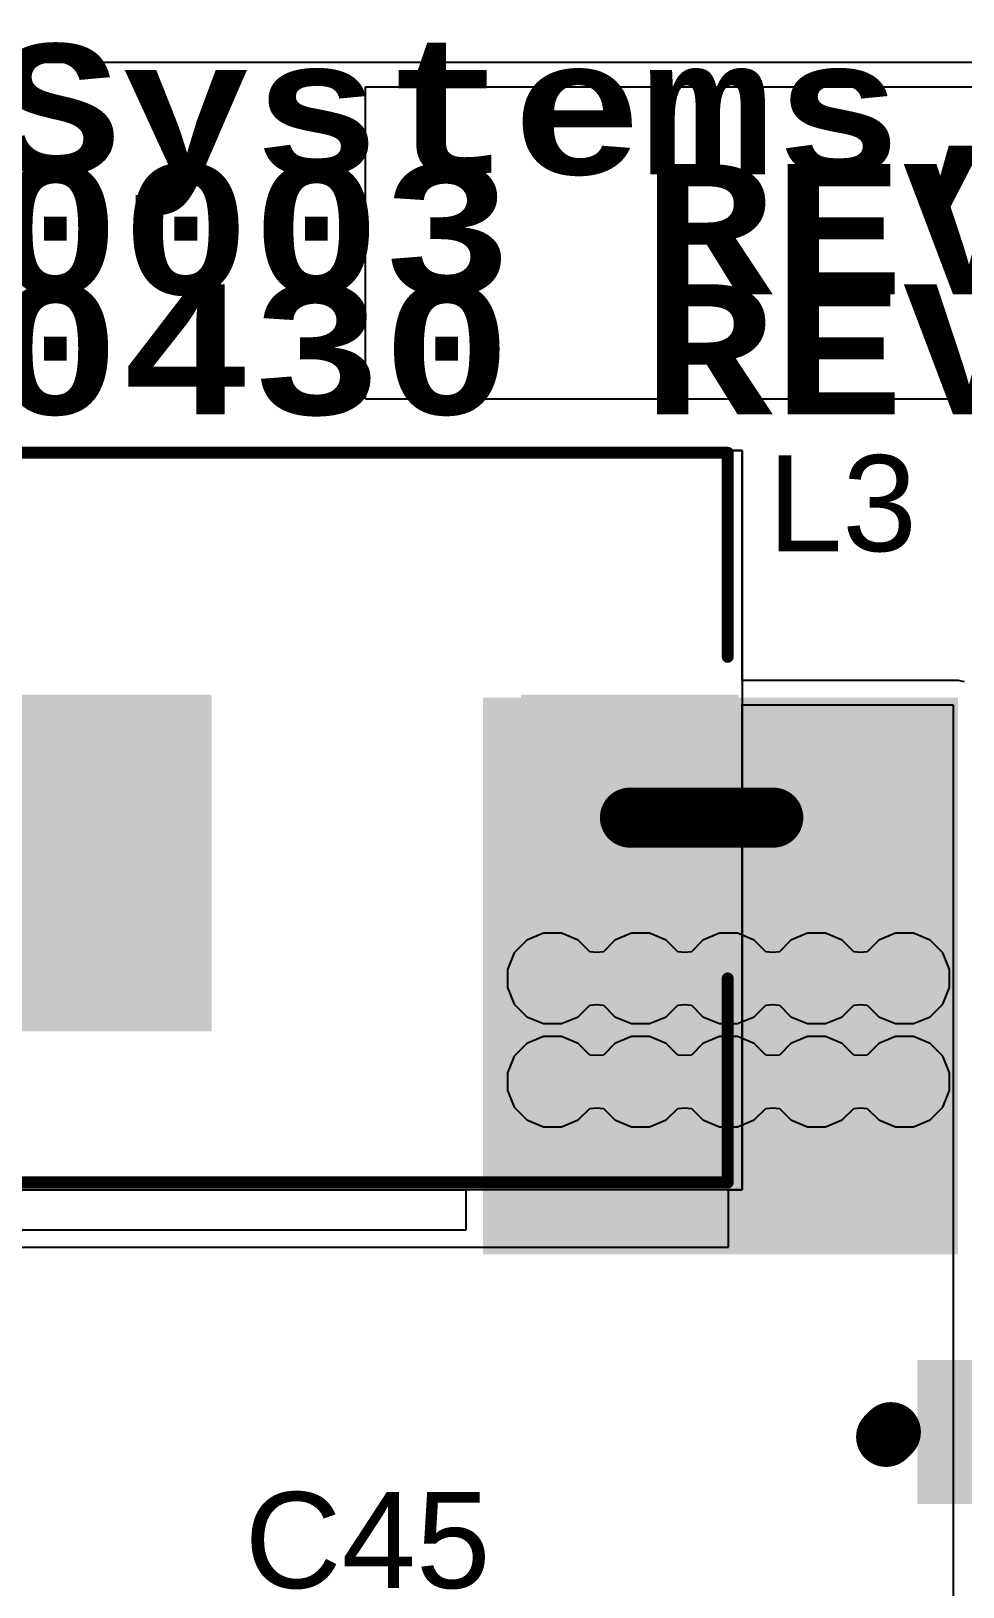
# Model space of a CAD drawing. Header units: millimetres. Extents: x 0 to 215, y 0 to 215.
# Drawn here: x 1.156 to 1.544, y 2.605 to 3.253 of the extents above; entities that cross this region are included whole.
import ezdxf

# ---------------------------------------------------------------- set-up
doc = ezdxf.new("R2010")
doc.units = ezdxf.units.MM
doc.header["$MEASUREMENT"] = 0
for name, color, linetype in [('BottomLayer', 5, 'Continuous'), ('TopLayer', 1, 'Continuous'), ('TopOverlay', 2, 'Continuous'), ('TopPaste', 8, 'Continuous'), ('TopSolder', 216, 'Continuous'), ('ViaHoleLayer', 16, 'Continuous')]:
    doc.layers.add(name, color=color, linetype=linetype)
doc.styles.add('Arial', font='', dxfattribs={"height": 0.2})
doc.styles.add('Courier New', font='', dxfattribs={"height": 0.2})
doc.styles.get('Arial').set_extended_font_data('Arial')
doc.styles.get('Courier New').set_extended_font_data('Courier New', bold=True)

# ---------------------------------------------------------------- blocks, each defined once
blk = doc.blocks.new('DRA74_3R3_R_94')
at = {"layer": 'TopLayer'}
for points in [[(-0.15157, -0.04724), (-0.15157, 0.04724), (-0.0689, 0.04724), (-0.0689, -0.04724)], [(0.0689, -0.04724), (0.0689, 0.04724), (0.15157, 0.04724), (0.15157, -0.04724)]]:
    blk.add_hatch(color=1, dxfattribs=at).paths.add_polyline_path(points)
at = {"layer": 'TopPaste'}
for points in [[(-0.15157, -0.04724), (-0.15157, 0.04724), (-0.0689, 0.04724), (-0.0689, -0.04724)], [(0.0689, -0.04724), (0.0689, 0.04724), (0.15157, 0.04724), (0.15157, -0.04724)]]:
    blk.add_hatch(color=8, dxfattribs=at).paths.add_polyline_path(points)
at = {"layer": 'TopSolder'}
for points in [[(-0.15557, -0.05124), (-0.15557, 0.05124), (-0.0649, 0.05124), (-0.0649, -0.05124)], [(0.0649, -0.05124), (0.0649, 0.05124), (0.15557, 0.05124), (0.15557, -0.05124)]]:
    blk.add_hatch(color=216, dxfattribs=at).paths.add_polyline_path(points)
at = {"layer": 'TopOverlay', "const_width": 0.005}
for points in [[(-0.152, 0.152), (0.151, 0.152)], [(-0.152, 0.067), (-0.152, 0.152)], [(0.151, 0.067), (0.151, 0.152)], [(-0.152, -0.152), (-0.152, -0.067)], [(0.151, -0.152), (0.151, -0.067)], [(-0.152, -0.152), (0.151, -0.152)]]:
    blk.add_lwpolyline(points, dxfattribs=at)
at = {"layer": 'TopOverlay', "const_width": 0.0025}
for points in [[(-0.15325, 0.152, 1), (-0.15075, 0.152, 1)], [(-0.15325, 0.152, 1), (-0.15075, 0.152, 1)], [(0.14975, 0.152, 1), (0.15225, 0.152, 1)], [(0.14975, 0.152, 1), (0.15225, 0.152, 1)], [(-0.15325, 0.067, 1), (-0.15075, 0.067, 1)], [(0.14975, 0.067, 1), (0.15225, 0.067, 1)], [(-0.15325, -0.067, 1), (-0.15075, -0.067, 1)], [(0.14975, -0.067, 1), (0.15225, -0.067, 1)], [(-0.15325, -0.152, 1), (-0.15075, -0.152, 1)], [(-0.15325, -0.152, 1), (-0.15075, -0.152, 1)], [(0.14975, -0.152, 1), (0.15225, -0.152, 1)], [(0.14975, -0.152, 1), (0.15225, -0.152, 1)]]:
    blk.add_lwpolyline(points, format="xyb", close=True, dxfattribs=at)

msp = doc.modelspace()

# ---------------------------------------------------------------- hatches: boundary and pattern name
at = {"layer": 'BottomLayer'}
h = msp.add_hatch(color=5, dxfattribs=at)
edge = h.paths.add_edge_path()
edge.add_arc((1.373, 2.858), 0.01181, 0, 360)
h = msp.add_hatch(color=5, dxfattribs=at)
edge = h.paths.add_edge_path()
edge.add_arc((1.40967, 2.858), 0.01181, 0, 360)
h = msp.add_hatch(color=5, dxfattribs=at)
edge = h.paths.add_edge_path()
edge.add_arc((1.44633, 2.858), 0.01181, 0, 360)
h = msp.add_hatch(color=5, dxfattribs=at)
edge = h.paths.add_edge_path()
edge.add_arc((1.483, 2.858), 0.01181, 0, 360)
h = msp.add_hatch(color=5, dxfattribs=at)
edge = h.paths.add_edge_path()
edge.add_arc((1.51967, 2.858), 0.01181, 0, 360)
h = msp.add_hatch(color=5, dxfattribs=at)
edge = h.paths.add_edge_path()
edge.add_arc((1.373, 2.815), 0.01181, 0, 360)
h = msp.add_hatch(color=5, dxfattribs=at)
edge = h.paths.add_edge_path()
edge.add_arc((1.40967, 2.815), 0.01181, 0, 360)
h = msp.add_hatch(color=5, dxfattribs=at)
edge = h.paths.add_edge_path()
edge.add_arc((1.44633, 2.815), 0.01181, 0, 360)
h = msp.add_hatch(color=5, dxfattribs=at)
edge = h.paths.add_edge_path()
edge.add_arc((1.483, 2.815), 0.01181, 0, 360)
h = msp.add_hatch(color=5, dxfattribs=at)
edge = h.paths.add_edge_path()
edge.add_arc((1.51967, 2.815), 0.01181, 0, 360)
at = {"layer": 'TopLayer'}
for points in [[(1.054, 2.836), (1.231, 2.836), (1.231, 2.976), (1.054, 2.976)], [(1.344, 2.743), (1.542, 2.743), (1.542, 2.975), (1.344, 2.975)], [(1.525, 2.639), (1.687, 2.639), (1.687, 2.699), (1.525, 2.699)]]:
    msp.add_hatch(color=1, dxfattribs=at).paths.add_polyline_path(points)
h = msp.add_hatch(color=1, dxfattribs=at)
edge = h.paths.add_edge_path()
edge.add_arc((1.373, 2.858), 0.01181, 0, 360)
h = msp.add_hatch(color=1, dxfattribs=at)
edge = h.paths.add_edge_path()
edge.add_arc((1.40967, 2.858), 0.01181, 0, 360)
h = msp.add_hatch(color=1, dxfattribs=at)
edge = h.paths.add_edge_path()
edge.add_arc((1.44633, 2.858), 0.01181, 0, 360)
h = msp.add_hatch(color=1, dxfattribs=at)
edge = h.paths.add_edge_path()
edge.add_arc((1.483, 2.858), 0.01181, 0, 360)
h = msp.add_hatch(color=1, dxfattribs=at)
edge = h.paths.add_edge_path()
edge.add_arc((1.51967, 2.858), 0.01181, 0, 360)
h = msp.add_hatch(color=1, dxfattribs=at)
edge = h.paths.add_edge_path()
edge.add_arc((1.373, 2.815), 0.01181, 0, 360)
h = msp.add_hatch(color=1, dxfattribs=at)
edge = h.paths.add_edge_path()
edge.add_arc((1.40967, 2.815), 0.01181, 0, 360)
h = msp.add_hatch(color=1, dxfattribs=at)
edge = h.paths.add_edge_path()
edge.add_arc((1.44633, 2.815), 0.01181, 0, 360)
h = msp.add_hatch(color=1, dxfattribs=at)
edge = h.paths.add_edge_path()
edge.add_arc((1.483, 2.815), 0.01181, 0, 360)
h = msp.add_hatch(color=1, dxfattribs=at)
edge = h.paths.add_edge_path()
edge.add_arc((1.51967, 2.815), 0.01181, 0, 360)
at = {"layer": 'ViaHoleLayer'}
h = msp.add_hatch(color=16, dxfattribs=at)
edge = h.paths.add_edge_path()
edge.add_arc((1.373, 2.858), 0.00591, 0, 360)
h = msp.add_hatch(color=16, dxfattribs=at)
edge = h.paths.add_edge_path()
edge.add_arc((1.40967, 2.858), 0.00591, 0, 360)
h = msp.add_hatch(color=16, dxfattribs=at)
edge = h.paths.add_edge_path()
edge.add_arc((1.44633, 2.858), 0.00591, 0, 360)
h = msp.add_hatch(color=16, dxfattribs=at)
edge = h.paths.add_edge_path()
edge.add_arc((1.483, 2.858), 0.00591, 0, 360)
h = msp.add_hatch(color=16, dxfattribs=at)
edge = h.paths.add_edge_path()
edge.add_arc((1.51967, 2.858), 0.00591, 0, 360)
h = msp.add_hatch(color=16, dxfattribs=at)
edge = h.paths.add_edge_path()
edge.add_arc((1.373, 2.815), 0.00591, 0, 360)
h = msp.add_hatch(color=16, dxfattribs=at)
edge = h.paths.add_edge_path()
edge.add_arc((1.40967, 2.815), 0.00591, 0, 360)
h = msp.add_hatch(color=16, dxfattribs=at)
edge = h.paths.add_edge_path()
edge.add_arc((1.44633, 2.815), 0.00591, 0, 360)
h = msp.add_hatch(color=16, dxfattribs=at)
edge = h.paths.add_edge_path()
edge.add_arc((1.483, 2.815), 0.00591, 0, 360)
h = msp.add_hatch(color=16, dxfattribs=at)
edge = h.paths.add_edge_path()
edge.add_arc((1.51967, 2.815), 0.00591, 0, 360)

# ---------------------------------------------------------------- linework, layer by layer
at = {"layer": 'BottomLayer'}
for p, q in [((0.28647, 3.2398), (3.83353, 3.2398)), ((1.36234, 2.87395), (1.35705, 2.86866)), ((1.36926, 2.87681), (1.36234, 2.87395)), ((1.37674, 2.87681), (1.36926, 2.87681)), ((1.38366, 2.87395), (1.37674, 2.87681)), ((1.38849, 2.86911), (1.38366, 2.87395)), ((1.39901, 2.87395), (1.39417, 2.86911)), ((1.40592, 2.87681), (1.39901, 2.87395)), ((1.41341, 2.87681), (1.40592, 2.87681)), ((1.42032, 2.87395), (1.41341, 2.87681)), ((1.42516, 2.86911), (1.42032, 2.87395)), ((1.43568, 2.87395), (1.43084, 2.86911)), ((1.44259, 2.87681), (1.43568, 2.87395)), ((1.45007, 2.87681), (1.44259, 2.87681)), ((1.45699, 2.87395), (1.45007, 2.87681)), ((1.46183, 2.86911), (1.45699, 2.87395)), ((1.47234, 2.87395), (1.46751, 2.86911)), ((1.47926, 2.87681), (1.47234, 2.87395)), ((1.48674, 2.87681), (1.47926, 2.87681)), ((1.49366, 2.87395), (1.48674, 2.87681)), ((1.49849, 2.86911), (1.49366, 2.87395)), ((1.50901, 2.87395), (1.50417, 2.86911)), ((1.51592, 2.87681), (1.50901, 2.87395)), ((1.52341, 2.87681), (1.51592, 2.87681)), ((1.53032, 2.87395), (1.52341, 2.87681)), ((1.53561, 2.86866), (1.53032, 2.87395)), ((1.35705, 2.86866), (1.35419, 2.86174)), ((1.39133, 2.86886), (1.38849, 2.86911)), ((1.39417, 2.86911), (1.39133, 2.86886)), ((1.428, 2.86886), (1.42516, 2.86911)), ((1.43084, 2.86911), (1.428, 2.86886)), ((1.46467, 2.86886), (1.46183, 2.86911)), ((1.46751, 2.86911), (1.46467, 2.86886)), ((1.50133, 2.86886), (1.49849, 2.86911)), ((1.50417, 2.86911), (1.50133, 2.86886)), ((1.53848, 2.86174), (1.53561, 2.86866)), ((1.35419, 2.86174), (1.35419, 2.85426)), ((1.53848, 2.85426), (1.53848, 2.86174)), ((1.35419, 2.85426), (1.35705, 2.84734)), ((1.53561, 2.84734), (1.53848, 2.85426)), ((1.35705, 2.84734), (1.36234, 2.84205)), ((1.38366, 2.84205), (1.38849, 2.84689)), ((1.38849, 2.84689), (1.39133, 2.84714)), ((1.39133, 2.84714), (1.39417, 2.84689)), ((1.39417, 2.84689), (1.39901, 2.84205)), ((1.42032, 2.84205), (1.42516, 2.84689)), ((1.42516, 2.84689), (1.428, 2.84714)), ((1.428, 2.84714), (1.43084, 2.84689)), ((1.43084, 2.84689), (1.43568, 2.84205)), ((1.45699, 2.84205), (1.46183, 2.84689)), ((1.46183, 2.84689), (1.46467, 2.84714)), ((1.46467, 2.84714), (1.46751, 2.84689)), ((1.46751, 2.84689), (1.47234, 2.84205)), ((1.49366, 2.84205), (1.49849, 2.84689)), ((1.49849, 2.84689), (1.50133, 2.84714)), ((1.50133, 2.84714), (1.50417, 2.84689)), ((1.50417, 2.84689), (1.50901, 2.84205)), ((1.53032, 2.84205), (1.53561, 2.84734)), ((1.36234, 2.84205), (1.36926, 2.83919)), ((1.36926, 2.83919), (1.37674, 2.83919)), ((1.37674, 2.83919), (1.38366, 2.84205)), ((1.39901, 2.84205), (1.40592, 2.83919)), ((1.40592, 2.83919), (1.41341, 2.83919)), ((1.41341, 2.83919), (1.42032, 2.84205)), ((1.43568, 2.84205), (1.44259, 2.83919)), ((1.44259, 2.83919), (1.45007, 2.83919)), ((1.45007, 2.83919), (1.45699, 2.84205)), ((1.47234, 2.84205), (1.47926, 2.83919)), ((1.47926, 2.83919), (1.48674, 2.83919)), ((1.48674, 2.83919), (1.49366, 2.84205)), ((1.50901, 2.84205), (1.51592, 2.83919)), ((1.51592, 2.83919), (1.52341, 2.83919)), ((1.52341, 2.83919), (1.53032, 2.84205)), ((1.36926, 2.83381), (1.36234, 2.83095)), ((1.37674, 2.83381), (1.36926, 2.83381)), ((1.38366, 2.83095), (1.37674, 2.83381)), ((1.40592, 2.83381), (1.39901, 2.83095)), ((1.41341, 2.83381), (1.40592, 2.83381)), ((1.42032, 2.83095), (1.41341, 2.83381)), ((1.44259, 2.83381), (1.43568, 2.83095)), ((1.45007, 2.83381), (1.44259, 2.83381)), ((1.45699, 2.83095), (1.45007, 2.83381)), ((1.47926, 2.83381), (1.47234, 2.83095)), ((1.48674, 2.83381), (1.47926, 2.83381)), ((1.49366, 2.83095), (1.48674, 2.83381)), ((1.51592, 2.83381), (1.50901, 2.83095)), ((1.52341, 2.83381), (1.51592, 2.83381)), ((1.53032, 2.83095), (1.52341, 2.83381)), ((1.36234, 2.83095), (1.35705, 2.82566)), ((1.38849, 2.82611), (1.38366, 2.83095)), ((1.39133, 2.82586), (1.38849, 2.82611)), ((1.39417, 2.82611), (1.39133, 2.82586)), ((1.39901, 2.83095), (1.39417, 2.82611)), ((1.42516, 2.82611), (1.42032, 2.83095)), ((1.428, 2.82586), (1.42516, 2.82611)), ((1.43084, 2.82611), (1.428, 2.82586)), ((1.43568, 2.83095), (1.43084, 2.82611)), ((1.46183, 2.82611), (1.45699, 2.83095)), ((1.46467, 2.82586), (1.46183, 2.82611)), ((1.46751, 2.82611), (1.46467, 2.82586)), ((1.47234, 2.83095), (1.46751, 2.82611)), ((1.49849, 2.82611), (1.49366, 2.83095)), ((1.50133, 2.82586), (1.49849, 2.82611)), ((1.50417, 2.82611), (1.50133, 2.82586)), ((1.50901, 2.83095), (1.50417, 2.82611)), ((1.53561, 2.82566), (1.53032, 2.83095)), ((1.35705, 2.82566), (1.35419, 2.81874)), ((1.53848, 2.81874), (1.53561, 2.82566)), ((1.35419, 2.81874), (1.35419, 2.81126)), ((1.53848, 2.81126), (1.53848, 2.81874)), ((1.35419, 2.81126), (1.35705, 2.80434)), ((1.53561, 2.80434), (1.53848, 2.81126)), ((1.35705, 2.80434), (1.36234, 2.79905)), ((1.38366, 2.79905), (1.38849, 2.80389)), ((1.38849, 2.80389), (1.39133, 2.80414)), ((1.39133, 2.80414), (1.39417, 2.80389)), ((1.39417, 2.80389), (1.39901, 2.79905)), ((1.42032, 2.79905), (1.42516, 2.80389)), ((1.42516, 2.80389), (1.428, 2.80414)), ((1.428, 2.80414), (1.43084, 2.80389)), ((1.43084, 2.80389), (1.43568, 2.79905)), ((1.45699, 2.79905), (1.46183, 2.80389)), ((1.46183, 2.80389), (1.46467, 2.80414)), ((1.46467, 2.80414), (1.46751, 2.80389)), ((1.46751, 2.80389), (1.47234, 2.79905)), ((1.49366, 2.79905), (1.49849, 2.80389)), ((1.49849, 2.80389), (1.50133, 2.80414)), ((1.50133, 2.80414), (1.50417, 2.80389)), ((1.50417, 2.80389), (1.50901, 2.79905)), ((1.53032, 2.79905), (1.53561, 2.80434)), ((1.36234, 2.79905), (1.36926, 2.79619)), ((1.36926, 2.79619), (1.37674, 2.79619)), ((1.37674, 2.79619), (1.38366, 2.79905)), ((1.39901, 2.79905), (1.40592, 2.79619)), ((1.40592, 2.79619), (1.41341, 2.79619)), ((1.41341, 2.79619), (1.42032, 2.79905)), ((1.43568, 2.79905), (1.44259, 2.79619)), ((1.44259, 2.79619), (1.45007, 2.79619)), ((1.45007, 2.79619), (1.45699, 2.79905)), ((1.47234, 2.79905), (1.47926, 2.79619)), ((1.47926, 2.79619), (1.48674, 2.79619)), ((1.48674, 2.79619), (1.49366, 2.79905)), ((1.50901, 2.79905), (1.51592, 2.79619)), ((1.51592, 2.79619), (1.52341, 2.79619)), ((1.52341, 2.79619), (1.53032, 2.79905))]:
    msp.add_line(p, q, dxfattribs=at)
at = {"layer": 'TopLayer'}
for p, q in [((0.28647, 3.2398), (2.55176, 3.2398)), ((1.144, 3.078), (1.452, 3.078)), ((1.452, 3.078), (1.144, 3.078)), ((1.452, 3.078), (1.452, 2.77)), ((1.452, 2.98214), (1.452, 3.078)), ((1.542, 2.98214), (1.452, 2.98214)), ((1.54473, 2.98159), (1.542, 2.98214)), ((1.452, 2.77), (1.452, 2.972)), ((1.452, 2.972), (1.54, 2.972)), ((1.54, 2.972), (1.54, 2.4547)), ((1.452, 2.77), (1.142, 2.77)), ((1.142, 2.77), (1.33686, 2.77)), ((1.33686, 2.77), (1.33686, 2.75314)), ((1.44633, 2.746), (1.44633, 2.77)), ((1.44633, 2.77), (1.452, 2.77)), ((1.33686, 2.75314), (1.0088, 2.75314)), ((1.0088, 2.746), (1.44633, 2.746))]:
    msp.add_line(p, q, dxfattribs=at)
at = {"layer": 'TopLayer', "const_width": 0.025}
for points in [[(1.40524, 2.925), (1.465, 2.925)], [(1.512, 2.667), (1.514, 2.669)]]:
    msp.add_lwpolyline(points, dxfattribs=at)
at = {"layer": 'TopLayer', "const_width": 0.0125}
for points in [[(1.39899, 2.925, 1), (1.41149, 2.925, 1)], [(1.45875, 2.925, 1), (1.47125, 2.925, 1)], [(1.50575, 2.667, 1), (1.51825, 2.667, 1)], [(1.50775, 2.669, 1), (1.52025, 2.669, 1)]]:
    msp.add_lwpolyline(points, format="xyb", close=True, dxfattribs=at)
at = {"layer": 'TopOverlay'}
for p, q in [((1.295, 3.09941), (1.295, 3.22941)), ((1.295, 3.22941), (1.695, 3.22941)), ((1.695, 3.09941), (1.295, 3.09941))]:
    msp.add_line(p, q, dxfattribs=at)

# ---------------------------------------------------------------- block references
msp.add_blockref('DRA74_3R3_R_94', (1.295, 2.925))

# ---------------------------------------------------------------- texts
for s, height, style, p in [('TransTech Systems, Inc', 0.05425, 'Courier New', (0.595, 3.193)), ('PCB: 1700-0003 REV-A', 0.05425, 'Courier New', (0.595, 3.143)), ('PCA: 7500-0430 REV-A', 0.05425, 'Courier New', (0.595, 3.093)), ('L3', 0.04, 'Arial', (1.46268, 3.03601)), ('C45', 0.04, 'Arial', (1.24468, 2.60401))]:
    msp.add_text(s, height=height, dxfattribs=dict(at, style=style)).set_placement(p)

doc.saveas('drawing.dxf')
